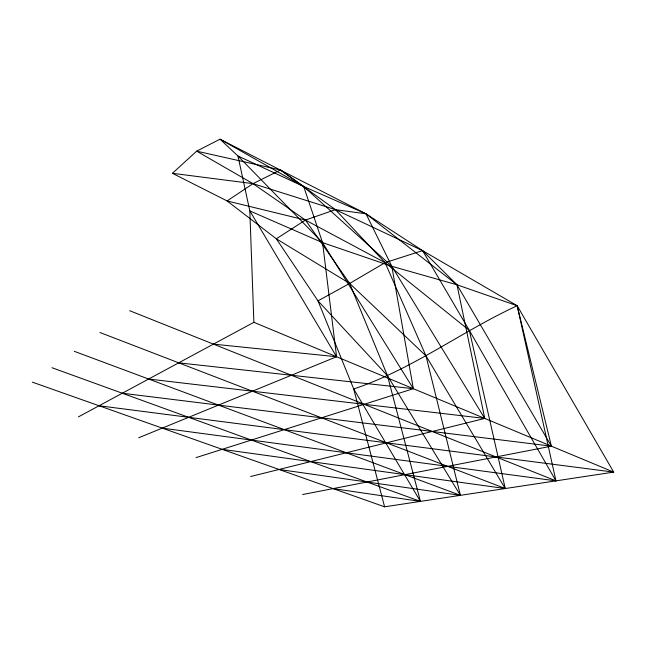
<?xml version="1.0" encoding="UTF-8"?>
<svg xmlns="http://www.w3.org/2000/svg" width="646" height="646" viewBox="0 0 646 646"><rect width="100%" height="100%" fill="white"/><g stroke="black" fill="none" stroke-linecap="round" stroke-linejoin="round"><path stroke-width="0.97" d="M222.167 449.333L505.253 488.538L425.989 355.881L349.647 283.433L276.327 238.794L227.093 200.938L172.434 173.306L196.667 151.156L220.003 139.181L365.967 213.794L422.549 250.608L517.18 305.728L613.7 472.113L384.596 506.819L32.3 382.133M78.392 416.896L253.886 322.314L613.7 472.113L99.056 405.761M138.696 437.77L336.59 356.745L322.572 242.638L303.709 186.524L280.509 169.979L196.667 151.156L252.998 183.65L305.453 220.052L385.089 262.664L469.343 330.413L555.948 480.858L162.251 428.128M196.029 457.618L413.343 388.698L391.823 266.314L365.967 213.794L303.709 186.524L237.946 155.985L220.003 139.181L303.709 186.524L391.823 266.314L484.766 418.438L250.608 476.522M302.635 494.529L551.393 446.176L517.18 305.728L456.988 284.789L391.823 266.314L322.572 242.638L249.816 210.903L237.946 155.985L322.572 242.638L413.343 388.698L178.708 362.834M213.414 344.132L336.59 356.745L249.816 210.903L253.886 322.314M148.628 379.04L484.766 418.438L456.988 284.789L422.549 250.608L335.46 209.659L252.998 183.65L172.434 173.306M122.296 393.236L551.393 446.176L456.988 284.789L365.967 213.794L335.46 209.659L305.453 220.052L276.327 238.794L317.993 300.858L387.503 375.762L460.404 495.337L279.048 469.464M333.126 488.602L420.433 501.393L387.503 375.762L349.647 283.433L305.453 220.052L227.093 200.938L252.998 183.65L280.509 169.979L335.46 209.659L385.089 262.664L425.989 355.881L460.404 495.337L74.29 351.319M51.946 367.711L420.433 501.393L353.693 388.965L317.993 300.858L349.647 283.433L385.089 262.664L422.549 250.608L469.343 330.413L505.253 488.538L99.928 332.504M129.652 310.694L555.948 480.858L517.18 305.728C461.591 331.414 412.156 369.464 353.693 388.965L384.596 506.819"/></g></svg>
